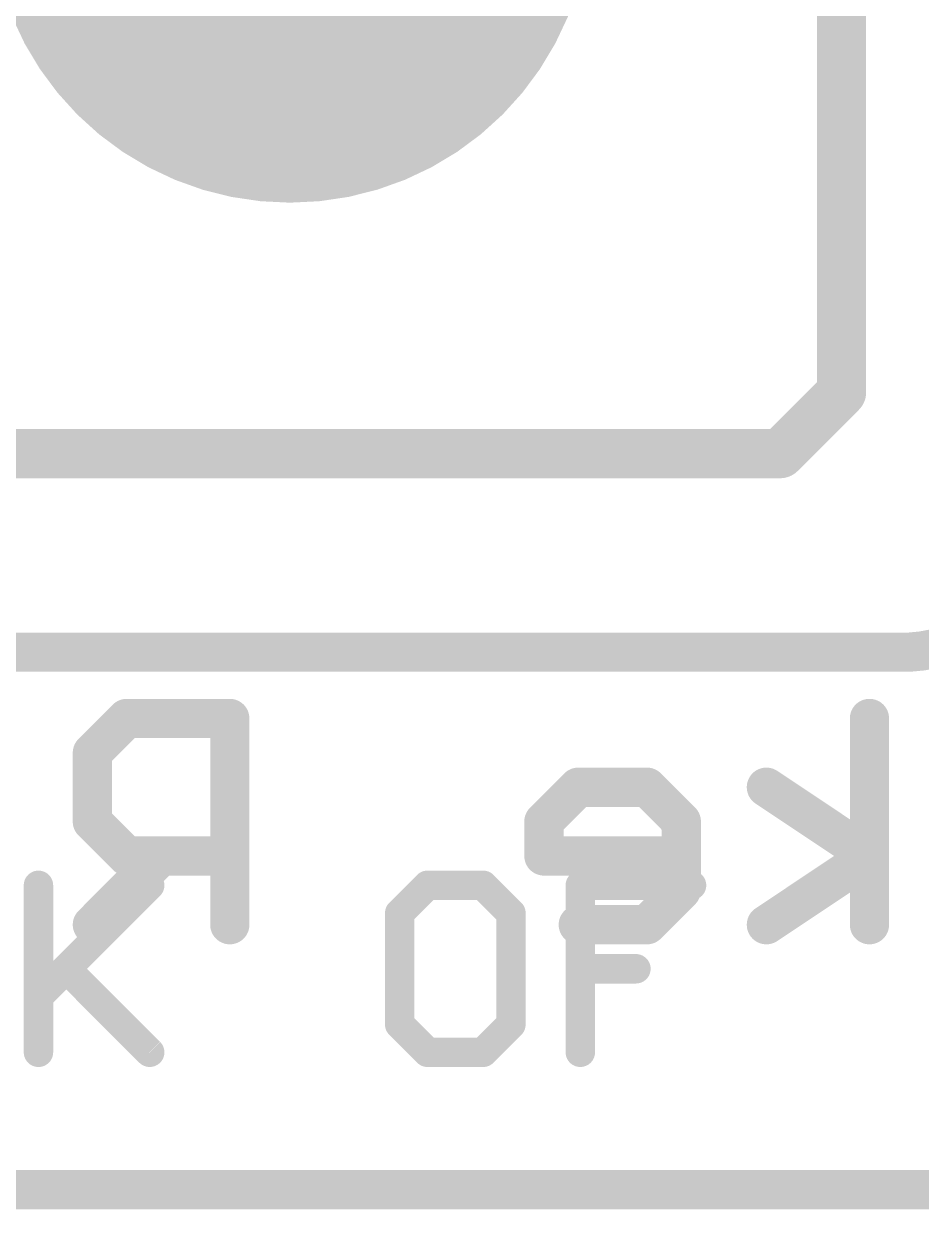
# Model space of a CAD drawing. Extents: x -31 to 86, y -14 to 53.
# Drawn here: x 25.29 to 29.94, y -0.1 to 6.04 of the extents above; entities that cross this region are included whole.
import ezdxf

# ---------------------------------------------------------------- set-up
doc = ezdxf.new("R2010")
doc.units = 0
for name, color, linetype in [('1', 12, 'CONTINUOUS'), ('16', 132, 'CONTINUOUS'), ('17', 110, 'CONTINUOUS'), ('20', 53, 'CONTINUOUS'), ('21', 41, 'CONTINUOUS'), ('22', 40, 'CONTINUOUS')]:
    doc.layers.add(name, color=color, linetype=linetype)

# ---------------------------------------------------------------- blocks, each defined once
blk = doc.blocks.new('ROUNDP')
at = {"const_width": 0.5}
blk.add_lwpolyline([(0, -0.25, 1), (0, 0.25, 1), (0, -0.25)], format="xyb", dxfattribs=at)

msp = doc.modelspace()

# ---------------------------------------------------------------- linework, layer by layer
at = {"layer": '1', "const_width": 0.254}
for points in [[(29.5275, 4.1275), (29.5275, 8.255)], [(29.21, 3.81), (29.5275, 4.1275)], [(14.605, 3.81), (29.21, 3.81)]]:
    msp.add_lwpolyline(points, dxfattribs=at)
at = {"layer": '1', "const_width": 0.127}
for points in [[(29.5724, 4.0826, 1), (29.4826, 4.1724)], [(29.464, 4.1275, 1), (29.591, 4.1275)], [(29.21, 3.7465, 1), (29.21, 3.8735)], [(29.1651, 3.8549, 1), (29.2549, 3.7651)]]:
    msp.add_lwpolyline(points, format="xyb", dxfattribs=at)
at = {"layer": '16', "const_width": 0.254}
for points in [[(29.5275, 4.1275), (29.5275, 8.255)], [(29.21, 3.81), (29.5275, 4.1275)], [(14.605, 3.81), (29.21, 3.81)]]:
    msp.add_lwpolyline(points, dxfattribs=at)
at = {"layer": '16', "const_width": 0.127}
for points in [[(29.5724, 4.0826, 1), (29.4826, 4.1724)], [(29.464, 4.1275, 1), (29.591, 4.1275)], [(29.21, 3.7465, 1), (29.21, 3.8735)], [(29.1651, 3.8549, 1), (29.2549, 3.7651)]]:
    msp.add_lwpolyline(points, format="xyb", dxfattribs=at)
at = {"layer": '20', "const_width": 0.2032}
msp.add_lwpolyline([(2.54, 0), (59.69, 0)], dxfattribs=at)
at = {"layer": '21'}
for points, const_width in [([(29.81, 2.7825, 0.4214), (30.56, 3.4825)], 0.2032), ([(29.8124, 2.8332, 1), (29.8076, 2.7318)], 0.1016), ([(29.81, 2.7317, 1), (29.81, 2.8333)], 0.1016), ([(25.4055, 1.5755, 1), (25.3293, 1.5755)], 0.0762), ([(25.9706, 1.5486, 1), (25.9167, 1.6025)], 0.0762), ([(27.3825, 1.6136, 1), (27.3825, 1.5374)], 0.0762), ([(27.4095, 1.5486, 1), (27.3556, 1.6025)], 0.0762), ([(27.6976, 1.6025, 1), (27.6437, 1.5486)], 0.0762), ([(27.6706, 1.5374, 1), (27.6706, 1.6136)], 0.0762), ([(28.2121, 1.5755, 1), (28.1359, 1.5755)], 0.0762), ([(28.174, 1.6136, 1), (28.174, 1.5374)], 0.0762), ([(28.7502, 1.5374, 1), (28.7502, 1.6136)], 0.0762), ([(27.2115, 1.4584, 1), (27.2654, 1.4045)], 0.0762), ([(27.2766, 1.4315, 1), (27.2004, 1.4315)], 0.0762), ([(27.8528, 1.4315, 1), (27.7766, 1.4315)], 0.0762), ([(27.7877, 1.4045, 1), (27.8416, 1.4584)], 0.0762), ([(25.5384, 1.1703, 1), (25.4845, 1.1164)], 0.0762), ([(28.174, 1.1815, 1), (28.174, 1.1053)], 0.0762), ([(28.4621, 1.1053, 1), (28.4621, 1.1815)], 0.0762), ([(25.3405, 1.0263, 1), (25.3944, 0.9724)], 0.0762), ([(27.2654, 0.8822, 1), (27.2115, 0.8283)], 0.0762), ([(27.8416, 0.8283, 1), (27.7877, 0.8822)], 0.0762), ([(27.2004, 0.8553, 1), (27.2766, 0.8553)], 0.0762), ([(27.7766, 0.8553, 1), (27.8528, 0.8553)], 0.0762), ([(25.3293, 0.7112, 1), (25.4055, 0.7112)], 0.0762), ([(25.9167, 0.6843, 1), (25.9706, 0.7381)], 0.0762), ([(27.3825, 0.7493, 1), (27.3825, 0.6731)], 0.0762), ([(27.3556, 0.6843, 1), (27.4095, 0.7381)], 0.0762), ([(27.6437, 0.7381, 1), (27.6976, 0.6843)], 0.0762), ([(27.6706, 0.6731, 1), (27.6706, 0.7493)], 0.0762), ([(28.1359, 0.7112, 1), (28.2121, 0.7112)], 0.0762)]:
    msp.add_lwpolyline(points, format="xyb", dxfattribs=dict(at, const_width=const_width))
for points, const_width in [([(29.81, 2.7825), (13.87, 2.7825)], 0.2032), ([(25.3674, 1.5755), (25.3674, 0.7112)], 0.1524), ([(25.3674, 0.9993), (25.9436, 1.5755)], 0.1524), ([(27.3825, 1.5755), (27.2385, 1.4315)], 0.1524), ([(27.6706, 1.5755), (27.3825, 1.5755)], 0.1524), ([(27.8147, 1.4315), (27.6706, 1.5755)], 0.1524), ([(28.174, 0.7112), (28.174, 1.5755)], 0.1524), ([(28.174, 1.5755), (28.7502, 1.5755)], 0.1524), ([(27.2385, 1.4315), (27.2385, 0.8553)], 0.1524), ([(27.8147, 0.8553), (27.8147, 1.4315)], 0.1524), ([(25.5115, 1.1434), (25.9436, 0.7112)], 0.1524), ([(28.174, 1.1434), (28.4621, 1.1434)], 0.1524), ([(27.2385, 0.8553), (27.3825, 0.7112)], 0.1524), ([(27.6706, 0.7112), (27.8147, 0.8553)], 0.1524), ([(27.3825, 0.7112), (27.6706, 0.7112)], 0.1524)]:
    msp.add_lwpolyline(points, dxfattribs=dict(at, const_width=const_width))
at = {"layer": '22', "const_width": 0.2032}
for points in [[(25.8246, 2.4393), (25.6466, 2.2614)], [(26.3584, 2.4393), (25.8246, 2.4393)], [(26.3584, 1.3716), (26.3584, 2.4393)], [(29.6717, 1.3716), (29.6717, 2.4393)], [(25.6466, 2.2614), (25.6466, 1.9055)], [(28.1634, 2.0834), (27.9854, 1.9055)], [(28.5193, 2.0834), (28.1634, 2.0834)], [(28.6972, 1.9055), (28.5193, 2.0834)], [(29.6717, 1.7275), (29.1379, 2.0834)], [(25.6466, 1.9055), (25.8246, 1.7275)], [(27.9854, 1.9055), (27.9854, 1.7275)], [(28.6972, 1.5495), (28.6972, 1.9055)], [(26.0025, 1.7275), (25.6466, 1.3716)], [(25.8246, 1.7275), (26.3584, 1.7275)], [(27.9854, 1.7275), (28.6972, 1.7275)], [(29.1379, 1.3716), (29.6717, 1.7275)], [(28.5193, 1.3716), (28.6972, 1.5495)], [(28.1634, 1.3716), (28.5193, 1.3716)]]:
    msp.add_lwpolyline(points, dxfattribs=at)
at = {"layer": '22', "const_width": 0.1016}
for points in [[(25.8246, 2.4901, 1), (25.8246, 2.3885)], [(25.8605, 2.4034, 1), (25.7886, 2.4752)], [(26.4092, 2.4393, 1), (26.3076, 2.4393)], [(26.3584, 2.3885, 1), (26.3584, 2.4901)], [(29.7225, 2.4393, 1), (29.6209, 2.4393)], [(25.6974, 2.2614, 1), (25.5958, 2.2614)], [(25.6107, 2.2973, 1), (25.6825, 2.2254)], [(28.1634, 2.1342, 1), (28.1634, 2.0326)], [(28.1993, 2.0475, 1), (28.1274, 2.1193)], [(28.5552, 2.1193, 1), (28.4833, 2.0475)], [(28.5193, 2.0326, 1), (28.5193, 2.1342)], [(29.166, 2.1257, 1), (29.1097, 2.0411)], [(25.6825, 1.9414, 1), (25.6107, 1.8695)], [(28.0362, 1.9055, 1), (27.9346, 1.9055)], [(27.9495, 1.9414, 1), (28.0213, 1.8695)], [(28.748, 1.9055, 1), (28.6464, 1.9055)], [(28.6613, 1.8695, 1), (28.7331, 1.9414)], [(25.5958, 1.9055, 1), (25.6974, 1.9055)], [(25.8246, 1.7783, 1), (25.8246, 1.6767)], [(25.7886, 1.6916, 1), (25.8605, 1.7634)], [(26.0384, 1.6916, 1), (25.9666, 1.7634)], [(26.3584, 1.6767, 1), (26.3584, 1.7783)], [(27.9854, 1.7783, 1), (27.9854, 1.6767)], [(28.6972, 1.6767, 1), (28.6972, 1.7783)], [(29.6999, 1.6852, 1), (29.6435, 1.7698)], [(29.6435, 1.6852, 1), (29.6999, 1.7698)], [(27.9346, 1.7275, 1), (28.0362, 1.7275)], [(28.6464, 1.5495, 1), (28.748, 1.5495)], [(28.7331, 1.5136, 1), (28.6613, 1.5855)], [(28.1634, 1.4224, 1), (28.1634, 1.3208)], [(28.5193, 1.3208, 1), (28.5193, 1.4224)], [(25.6107, 1.4075, 1), (25.6825, 1.3357)], [(26.3076, 1.3716, 1), (26.4092, 1.3716)], [(28.4833, 1.4075, 1), (28.5552, 1.3357)], [(29.1097, 1.4139, 1), (29.166, 1.3293)], [(29.6209, 1.3716, 1), (29.7225, 1.3716)]]:
    msp.add_lwpolyline(points, format="xyb", dxfattribs=at)

# ---------------------------------------------------------------- block references
at = {"layer": '17', "xscale": 3.116, "yscale": 3.116, "rotation": 90}
msp.add_blockref('ROUNDP', (26.67, 6.6675), dxfattribs=at)
msp.add_blockref('ROUNDP', (26.67, 6.6675), dxfattribs=at)

doc.saveas('drawing.dxf')
